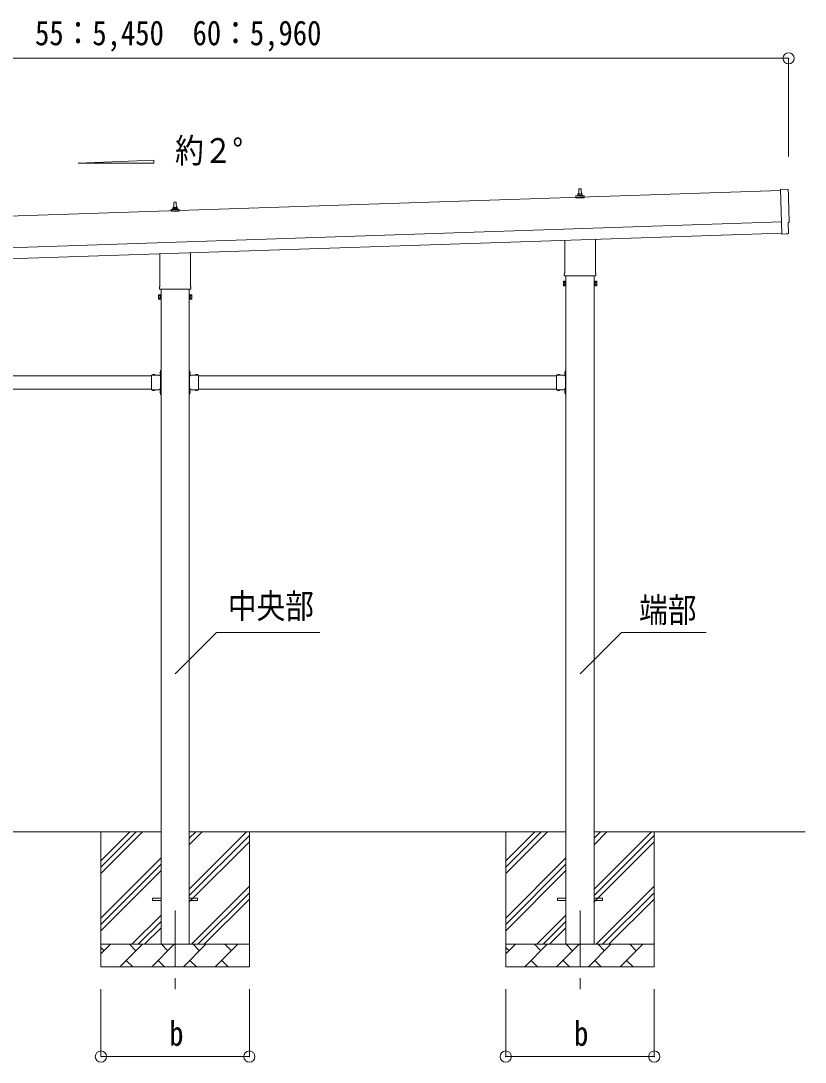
# Model space of a CAD drawing. Units: millimetres, scale not verified. Extents: x -14053 to 14053, y -9700 to 9700.
# Drawn here: x 2637 to 6124, y -183 to 4447 of the extents above; entities that cross this region are included whole.
import ezdxf
from ezdxf.enums import TextEntityAlignment as Align

# ---------------------------------------------------------------- set-up
doc = ezdxf.new("R2010")
doc.units = ezdxf.units.MM
doc.header["$LTSCALE"] = 50
doc.header["$PDMODE"] = 32
doc.header["$PDSIZE"] = 50
doc.linetypes.add('CHAIN1', pattern=[8, 5, -1, 1, -1])
doc.linetypes.add('USER7', pattern=[2, 1, -1])
for name, color, linetype, lineweight in [('0-2_建具', 4, 'Continuous', 9), ('0-3_階段', 7, 'CHAIN1', 9), ('0-4_設備', 7, 'Continuous', 9), ('0-7_ハッチ', 7, 'Continuous', 9), ('0-8_外構', 6, 'Continuous', 9)]:
    doc.layers.add(name, color=color, linetype=linetype, lineweight=lineweight)
doc.styles.add('ＭＳ ゴシック', font='')
doc.styles.get('ＭＳ ゴシック').set_extended_font_data('MS Gothic')

msp = doc.modelspace()

# ---------------------------------------------------------------- linework, layer by layer
at = {"layer": '0-2_建具'}
for p, q in [((6014.35, 3692.48), (631.34, 3513.05)), ((5104.74, 3659.83), (5104.74, 3667.54)), ((5141.24, 3659.83), (5104.74, 3659.83)), ((5105.12, 3668.33), (5140.86, 3668.33)), ((5105.5, 3668.51), (5112.22, 3670.14)), ((5112.61, 3670.33), (5133.37, 3670.33)), ((5112.99, 3671.11), (5112.99, 3675.33)), ((5113.99, 3675.33), (5131.99, 3675.33)), ((5116.99, 3675.33), (5117.72, 3698.85)), ((5118.72, 3699.83), (5127.26, 3699.83)), ((5128.26, 3698.85), (5128.99, 3675.33)), ((5132.99, 3671.11), (5132.99, 3675.33)), ((5140.47, 3668.51), (5133.75, 3670.14)), ((5141.24, 3659.83), (5141.24, 3667.54)), ((3312.99, 3611.11), (3312.99, 3615.33)), ((3313.99, 3615.33), (3331.99, 3615.33)), ((3316.99, 3615.33), (3317.72, 3638.85)), ((3318.72, 3639.83), (3327.26, 3639.83)), ((3328.26, 3638.85), (3328.99, 3615.33)), ((3332.99, 3611.11), (3332.99, 3615.33)), ((3304.74, 3599.83), (3304.74, 3607.54)), ((3341.24, 3599.83), (3304.74, 3599.83)), ((3305.12, 3608.33), (3340.86, 3608.33)), ((3305.5, 3608.51), (3312.22, 3610.14)), ((3312.61, 3610.33), (3333.37, 3610.33)), ((3340.47, 3608.51), (3333.75, 3610.14)), ((3341.24, 3599.83), (3341.24, 3607.54)), ((636.01, 3373.12), (6019.02, 3552.56)), ((637.67, 3323.15), (6020.68, 3502.58)), ((5191.29, 3474.94), (5191.29, 3325.84)), ((6020.78, 3499.82), (6020.81, 3498.82)), ((6040.43, 3499.47), (6047.33, 3500.06)), ((5054.69, 3325.84), (5054.69, 3470.38)), ((3254.69, 3265.84), (3254.69, 3410.38)), ((3391.29, 3414.94), (3391.29, 3265.84)), ((5048.99, 3287.56), (5049.75, 3288.88)), ((5048.99, 3287.56), (5048.99, 3270.56)), ((5052.99, 3317.06), (5052.99, 3322.56)), ((5190.93, 3313.56), (5055.05, 3313.56)), ((5060.49, 3313.56), (5060.49, 341.06)), ((5185.49, 341.06), (5185.49, 3313.56)), ((5192.99, 3322.56), (5192.99, 3317.06)), ((5196.99, 3287.56), (5196.23, 3288.88)), ((5196.99, 3287.56), (5196.99, 3270.56)), ((3252.99, 3257.06), (3252.99, 3262.56)), ((3390.93, 3253.56), (3255.05, 3253.56)), ((3260.49, 3253.56), (3260.49, 341.06)), ((3385.49, 341.06), (3385.49, 3253.56)), ((3392.99, 3262.56), (3392.99, 3257.06)), ((5048.99, 3270.56), (5049.75, 3269.25)), ((5055.99, 3283.97), (5049.75, 3283.97)), ((5055.99, 3274.16), (5049.75, 3274.16)), ((5055.99, 3269.25), (5049.75, 3269.25)), ((5058.49, 3269.86), (5055.99, 3269.86)), ((5187.49, 3269.86), (5189.99, 3269.86)), ((5189.99, 3283.97), (5196.23, 3283.97)), ((5189.99, 3274.16), (5196.23, 3274.16)), ((5189.99, 3269.25), (5196.23, 3269.25)), ((5196.99, 3270.56), (5196.23, 3269.25)), ((3248.99, 3227.56), (3249.75, 3228.88)), ((3248.99, 3227.56), (3248.99, 3210.56)), ((3248.99, 3210.56), (3249.75, 3209.25)), ((3255.99, 3223.97), (3249.75, 3223.97)), ((3255.99, 3214.16), (3249.75, 3214.16)), ((3255.99, 3209.25), (3249.75, 3209.25)), ((3258.49, 3209.86), (3255.99, 3209.86)), ((3387.49, 3209.86), (3389.99, 3209.86)), ((3389.99, 3223.97), (3396.23, 3223.97)), ((3389.99, 3214.16), (3396.23, 3214.16)), ((3389.99, 3209.25), (3396.23, 3209.25)), ((3396.99, 3227.56), (3396.23, 3228.88)), ((3396.99, 3210.56), (3396.23, 3209.25)), ((3396.99, 3227.56), (3396.99, 3210.56)), ((3218.49, 2872.06), (3218.49, 2806.06)), ((3218.49, 2872.06), (3258.49, 2872.06)), ((3221.59, 2872.57), (3221.59, 2872.06)), ((3221.59, 2872.06), (3233.39, 2872.06)), ((3257.98, 2887.96), (3258.49, 2887.96)), ((3258.49, 2892.06), (3260.49, 2892.06)), ((3258.49, 2892.06), (3258.49, 2872.06)), ((3258.49, 2887.96), (3258.49, 2876.16)), ((3260.49, 2885.06), (3258.49, 2885.06)), ((3260.49, 2879.06), (3258.49, 2879.06)), ((3260.49, 2892.06), (3260.49, 2872.06)), ((3387.49, 2892.06), (3385.49, 2892.06)), ((3385.49, 2892.06), (3385.49, 2872.06)), ((3385.49, 2885.06), (3387.49, 2885.06)), ((3385.49, 2879.06), (3387.49, 2879.06)), ((3387.49, 2892.06), (3387.49, 2872.06)), ((3388, 2887.96), (3387.49, 2887.96)), ((3387.49, 2887.96), (3387.49, 2876.16)), ((3427.49, 2872.06), (3387.49, 2872.06)), ((3424.39, 2872.06), (3412.59, 2872.06)), ((3424.39, 2872.57), (3424.39, 2872.06)), ((3427.49, 2872.06), (3427.49, 2806.06)), ((5018.49, 2872.06), (5018.49, 2806.06)), ((5018.49, 2872.06), (5058.49, 2872.06)), ((5021.59, 2872.57), (5021.59, 2872.06)), ((5021.59, 2872.06), (5033.39, 2872.06)), ((5057.98, 2887.96), (5058.49, 2887.96)), ((5058.49, 2892.06), (5060.49, 2892.06)), ((5058.49, 2892.06), (5058.49, 2872.06)), ((5058.49, 2887.96), (5058.49, 2876.16)), ((5060.49, 2885.06), (5058.49, 2885.06)), ((5060.49, 2879.06), (5058.49, 2879.06)), ((5060.49, 2892.06), (5060.49, 2872.06)), ((1627.49, 2869.06), (3218.49, 2869.06)), ((3258.49, 2868.06), (3258.49, 2810.06)), ((3387.49, 2868.06), (3387.49, 2810.06)), ((3427.49, 2869.06), (5018.49, 2869.06)), ((5058.49, 2868.06), (5058.49, 2810.06)), ((1627.49, 2809.06), (3218.49, 2809.06)), ((3218.49, 2806.06), (3258.49, 2806.06)), ((3221.59, 2805.56), (3221.59, 2806.06)), ((3221.59, 2806.06), (3233.39, 2806.06)), ((3254.49, 2809.06), (3259.99, 2809.06)), ((3258.49, 2808.06), (3254.49, 2808.06)), ((3257.98, 2801.96), (3258.49, 2801.96)), ((3258.49, 2806.06), (3258.49, 2786.06)), ((3258.49, 2801.96), (3258.49, 2790.16)), ((3260.49, 2799.06), (3258.49, 2799.06)), ((3260.49, 2793.06), (3258.49, 2793.06)), ((3258.49, 2786.06), (3260.49, 2786.06)), ((3260.49, 2806.06), (3260.49, 2786.06)), ((3385.49, 2806.06), (3385.49, 2786.06)), ((3385.49, 2799.06), (3387.49, 2799.06)), ((3385.49, 2793.06), (3387.49, 2793.06)), ((3387.49, 2786.06), (3385.49, 2786.06)), ((3391.49, 2809.06), (3385.99, 2809.06)), ((3387.49, 2808.06), (3391.49, 2808.06)), ((3387.49, 2806.06), (3387.49, 2786.06)), ((3427.49, 2806.06), (3387.49, 2806.06)), ((3388, 2801.96), (3387.49, 2801.96)), ((3387.49, 2801.96), (3387.49, 2790.16)), ((3424.39, 2806.06), (3412.59, 2806.06)), ((3424.39, 2805.56), (3424.39, 2806.06)), ((3427.49, 2809.06), (5018.49, 2809.06)), ((5018.49, 2806.06), (5058.49, 2806.06)), ((5021.59, 2805.56), (5021.59, 2806.06)), ((5021.59, 2806.06), (5033.39, 2806.06)), ((5054.49, 2809.06), (5059.99, 2809.06)), ((5058.49, 2808.06), (5054.49, 2808.06)), ((5057.98, 2801.96), (5058.49, 2801.96)), ((5058.49, 2806.06), (5058.49, 2786.06)), ((5058.49, 2801.96), (5058.49, 2790.16)), ((5060.49, 2799.06), (5058.49, 2799.06)), ((5060.49, 2793.06), (5058.49, 2793.06)), ((5058.49, 2786.06), (5060.49, 2786.06)), ((5060.49, 2806.06), (5060.49, 2786.06)), ((3222.99, 545.56), (3260.49, 545.56)), ((3222.99, 536.56), (3222.99, 545.56)), ((3222.99, 536.56), (3260.49, 536.56)), ((3385.49, 545.56), (3422.99, 545.56)), ((3385.49, 536.56), (3422.99, 536.56)), ((3422.99, 536.56), (3422.99, 545.56)), ((5022.99, 545.56), (5060.49, 545.56)), ((5022.99, 536.56), (5022.99, 545.56)), ((5022.99, 536.56), (5060.49, 536.56)), ((5185.49, 545.56), (5222.99, 545.56)), ((5185.49, 536.56), (5222.99, 536.56)), ((5222.99, 536.56), (5222.99, 545.56))]:
    msp.add_line(p, q, dxfattribs=at)
for points in [[(6045.79, 3696.96), (6014.18, 3697.56), (6020.78, 3499.82)], [(6050.07, 3503.15), (6048.51, 3550.15), (6049.11, 3550.17)], [(6039.68, 3499.72), (6038.99, 3500.33), (6020.81, 3498.82)], [(5055.99, 3269.25), (5055.99, 3288.88), (5049.75, 3288.88)], [(5055.99, 3269.86), (5055.99, 3288.26), (5058.49, 3288.26)], [(5189.99, 3269.86), (5189.99, 3288.26), (5187.49, 3288.26)], [(5189.99, 3269.25), (5189.99, 3288.88), (5196.23, 3288.88)], [(3255.99, 3209.25), (3255.99, 3228.88), (3249.75, 3228.88)], [(3255.99, 3209.86), (3255.99, 3228.26), (3258.49, 3228.26)], [(3389.99, 3209.86), (3389.99, 3228.26), (3387.49, 3228.26)], [(3389.99, 3209.25), (3389.99, 3228.88), (3396.23, 3228.88)], [(3221.59, 2872.57), (3233.39, 2872.57), (3233.39, 2872.06)], [(3257.98, 2887.96), (3257.98, 2876.16), (3258.49, 2876.16)], [(3388, 2887.96), (3388, 2876.16), (3387.49, 2876.16)], [(3424.39, 2872.57), (3412.59, 2872.57), (3412.59, 2872.06)], [(5021.59, 2872.57), (5033.39, 2872.57), (5033.39, 2872.06)], [(5057.98, 2887.96), (5057.98, 2876.16), (5058.49, 2876.16)], [(3258.49, 2868.06), (3254.49, 2868.06), (3254.49, 2870.06), (3258.49, 2870.06)], [(3254.49, 2869.06), (3259.99, 2869.06), (3259.99, 2809.06)], [(3391.49, 2869.06), (3385.99, 2869.06), (3385.99, 2809.06)], [(3387.49, 2868.06), (3391.49, 2868.06), (3391.49, 2870.06), (3387.49, 2870.06)], [(5058.49, 2868.06), (5054.49, 2868.06), (5054.49, 2870.06), (5058.49, 2870.06)], [(5054.49, 2869.06), (5059.99, 2869.06), (5059.99, 2809.06)], [(3221.59, 2805.56), (3233.39, 2805.56), (3233.39, 2806.06)], [(3258.49, 2810.06), (3254.49, 2810.06), (3254.49, 2808.06)], [(3257.98, 2801.96), (3257.98, 2790.16), (3258.49, 2790.16)], [(3387.49, 2810.06), (3391.49, 2810.06), (3391.49, 2808.06)], [(3388, 2801.96), (3388, 2790.16), (3387.49, 2790.16)], [(3424.39, 2805.56), (3412.59, 2805.56), (3412.59, 2806.06)], [(5021.59, 2805.56), (5033.39, 2805.56), (5033.39, 2806.06)], [(5058.49, 2810.06), (5054.49, 2810.06), (5054.49, 2808.06)], [(5057.98, 2801.96), (5057.98, 2790.16), (5058.49, 2790.16)]]:
    msp.add_lwpolyline(points, dxfattribs=at)
for points in [[(5058.49, 3268.56), (5058.49, 3289.56), (5060.49, 3289.56), (5060.49, 3268.56)], [(5187.49, 3268.56), (5187.49, 3289.56), (5185.49, 3289.56), (5185.49, 3268.56)], [(3258.49, 3208.56), (3258.49, 3229.56), (3260.49, 3229.56), (3260.49, 3208.56)], [(3387.49, 3208.56), (3387.49, 3229.56), (3385.49, 3229.56), (3385.49, 3208.56)]]:
    msp.add_lwpolyline(points, close=True, dxfattribs=at)
at = {"layer": '0-2_建具', "linetype": 'USER7'}
for points in [[(3224.99, 2874.68), (3226.34, 2871.9), (3227.49, 2871.29)], [(3229.99, 2874.68), (3228.63, 2871.9), (3227.49, 2871.29)], [(3255.88, 2884.56), (3258.66, 2883.21), (3259.26, 2882.06)], [(3255.88, 2879.56), (3258.66, 2880.92), (3259.26, 2882.06)], [(3390.1, 2884.56), (3387.32, 2883.21), (3386.71, 2882.06)], [(3390.1, 2879.56), (3387.32, 2880.92), (3386.71, 2882.06)], [(3415.99, 2874.68), (3417.34, 2871.9), (3418.49, 2871.29)], [(3420.99, 2874.68), (3419.63, 2871.9), (3418.49, 2871.29)], [(5024.99, 2874.68), (5026.34, 2871.9), (5027.49, 2871.29)], [(5029.99, 2874.68), (5028.63, 2871.9), (5027.49, 2871.29)], [(5055.88, 2884.56), (5058.66, 2883.21), (5059.26, 2882.06)], [(5055.88, 2879.56), (5058.66, 2880.92), (5059.26, 2882.06)], [(3224.99, 2803.45), (3226.34, 2806.23), (3227.49, 2806.84)], [(3229.99, 2803.45), (3228.63, 2806.23), (3227.49, 2806.84)], [(3255.88, 2798.56), (3258.66, 2797.21), (3259.26, 2796.06)], [(3255.88, 2793.56), (3258.66, 2794.92), (3259.26, 2796.06)], [(3390.1, 2798.56), (3387.32, 2797.21), (3386.71, 2796.06)], [(3390.1, 2793.56), (3387.32, 2794.92), (3386.71, 2796.06)], [(3415.99, 2803.45), (3417.34, 2806.23), (3418.49, 2806.84)], [(3420.99, 2803.45), (3419.63, 2806.23), (3418.49, 2806.84)], [(5024.99, 2803.45), (5026.34, 2806.23), (5027.49, 2806.84)], [(5029.99, 2803.45), (5028.63, 2806.23), (5027.49, 2806.84)], [(5055.88, 2798.56), (5058.66, 2797.21), (5059.26, 2796.06)], [(5055.88, 2793.56), (5058.66, 2794.92), (5059.26, 2796.06)]]:
    msp.add_lwpolyline(points, dxfattribs=at)
at = {"layer": '0-2_建具'}
for centre, radius, start, end in [((5105.74, 3667.54), 1, 103.62699, 180), ((5111.99, 3671.11), 1, 283.62699, 0), ((5117.07, 3674.69), 4.13, 90, 171.17633), ((5113.99, 3674.33), 1, 90, 180), ((5118.72, 3698.83), 1, 90, 178.60509), ((5126.32, 3675.33), 4.83, 133.60282, 180), ((5119.66, 3675.33), 4.83, 0, 46.39718), ((5127.26, 3698.83), 1, 1.39491, 90), ((5128.9, 3674.69), 4.13, 8.82367, 90), ((5131.99, 3674.33), 1, 0, 90), ((5133.99, 3671.11), 1, 180, 256.37301), ((5140.24, 3667.54), 1, 0, 76.37301), ((3317.07, 3614.69), 4.13, 90, 171.17633), ((3313.99, 3614.33), 1, 90, 180), ((3318.72, 3638.83), 1, 90, 178.60509), ((3326.32, 3615.33), 4.83, 133.60282, 180), ((3319.66, 3615.33), 4.83, 0, 46.39718), ((3327.26, 3638.83), 1, 1.39491, 90), ((3328.9, 3614.69), 4.13, 8.82367, 90), ((3331.99, 3614.33), 1, 0, 90), ((3305.74, 3607.54), 1, 103.62699, 180), ((3311.99, 3611.11), 1, 283.62699, 0), ((3333.99, 3611.11), 1, 180, 256.37301), ((3340.24, 3607.54), 1, 0, 76.37301), ((5053.33, 3286.43), 4.34, 145.61575, 214.38425), ((5056.99, 3322.56), 4, 125.09963, 180), ((5056.99, 3317.06), 4, 180, 194.47751), ((5056.99, 3317.06), 4, 194.47751, 241.04498), ((5188.99, 3317.06), 4, 298.95502, 345.52249), ((5188.99, 3322.56), 4, 0, 54.90037), ((5188.99, 3317.06), 4, 345.52249, 0), ((5192.64, 3286.43), 4.34, 325.61575, 34.38425), ((3256.99, 3262.56), 4, 125.09963, 180), ((3256.99, 3257.06), 4, 180, 194.47751), ((3256.99, 3257.06), 4, 194.47751, 241.04498), ((3388.99, 3257.06), 4, 298.95502, 345.52249), ((3388.99, 3262.56), 4, 0, 54.90037), ((3388.99, 3257.06), 4, 345.52249, 0), ((5053.33, 3271.7), 4.34, 145.61575, 214.38425), ((5065.23, 3279.06), 16.24, 162.41205, 197.58795), ((5180.75, 3279.06), 16.24, 342.41205, 17.58795), ((5192.64, 3271.7), 4.34, 325.61575, 34.38425), ((3253.33, 3226.43), 4.34, 145.61575, 214.38425), ((3265.23, 3219.06), 16.24, 162.41205, 197.58795), ((3253.33, 3211.7), 4.34, 145.61575, 214.38425), ((3392.64, 3226.43), 4.34, 325.61575, 34.38425), ((3380.75, 3219.06), 16.24, 342.41205, 17.58795), ((3392.64, 3211.7), 4.34, 325.61575, 34.38425), ((3227.49, 2866.83), 8.23, 44.2189, 135.7811), ((3263.72, 2882.06), 8.23, 134.2189, 225.7811), ((3258.49, 2872.06), 2, 270, 0), ((3387.49, 2872.06), 2, 180, 270), ((3382.26, 2882.06), 8.23, 314.2189, 45.7811), ((3418.49, 2866.83), 8.23, 44.2189, 135.7811), ((5027.49, 2866.83), 8.23, 44.2189, 135.7811), ((5063.72, 2882.06), 8.23, 134.2189, 225.7811), ((5058.49, 2872.06), 2, 270, 0), ((3227.49, 2811.3), 8.23, 224.2189, 315.7811), ((3263.72, 2796.06), 8.23, 134.2189, 225.7811), ((3258.49, 2806.06), 2, 0, 90), ((3387.49, 2806.06), 2, 90, 180), ((3382.26, 2796.06), 8.23, 314.2189, 45.7811), ((3418.49, 2811.3), 8.23, 224.2189, 315.7811), ((5027.49, 2811.3), 8.23, 224.2189, 315.7811), ((5063.72, 2796.06), 8.23, 134.2189, 225.7811), ((5058.49, 2806.06), 2, 0, 90)]:
    msp.add_arc(centre, radius, start, end, dxfattribs=at)
for centre, major_axis, ratio, start_param, end_param in [((6045.74, 3693.96), (3, 0.1), 0.99863, 6.2683889, 7.8016218), ((10811.3, 3782.35), (-4760.73, -158.69), 0.99863, 6.2683889, 6.2976778), ((6048.96, 3554.57), (4.4, 0.15), 0.99863, 4.712389, 6.2976778), ((6040.34, 3500.47), (0.75, -0.666), 0.9974, 4.712389, 5.5252311), ((6047.07, 3503.06), (2.25, -2), 0.9974, 5.5252311, 7.0411395)]:
    msp.add_ellipse(centre, major_axis=major_axis, ratio=ratio, start_param=start_param, end_param=end_param, dxfattribs=at)
at = {"layer": '0-3_階段'}
for p, q in [((3322.99, 491.06), (3322.99, 142.06)), ((5122.99, 491.06), (5122.99, 142.06))]:
    msp.add_line(p, q, dxfattribs=at)
at = {"layer": '0-4_設備'}
for p, q in [((3260.49, 841.06), (1585.49, 841.06)), ((2992.99, 841.06), (2992.99, 241.06)), ((2992.99, 656.01), (3178.04, 841.06)), ((2992.99, 684.3), (3149.76, 841.06)), ((2992.99, 712.58), (3121.47, 841.06)), ((5060.49, 841.06), (3385.49, 841.06)), ((3385.49, 585.97), (3640.59, 841.06)), ((3385.49, 783.96), (3442.6, 841.06)), ((3385.49, 812.24), (3414.31, 841.06)), ((3652.99, 841.06), (3652.99, 241.06)), ((4792.99, 841.06), (4792.99, 241.06)), ((4792.99, 656.01), (4978.04, 841.06)), ((4792.99, 684.3), (4949.76, 841.06)), ((4792.99, 712.58), (4921.47, 841.06)), ((6123.87, 841.06), (5185.49, 841.06)), ((5185.49, 585.97), (5440.59, 841.06)), ((5185.49, 783.96), (5242.6, 841.06)), ((5185.49, 812.24), (5214.31, 841.06)), ((5452.99, 841.06), (5452.99, 241.06)), ((3385.49, 557.68), (3652.99, 825.18)), ((3385.49, 529.4), (3652.99, 796.9)), ((5185.49, 557.68), (5452.99, 825.18)), ((5185.49, 529.4), (5452.99, 796.9)), ((2992.99, 458.02), (3260.49, 725.52)), ((2992.99, 429.74), (3260.49, 697.24)), ((4792.99, 458.02), (5060.49, 725.52)), ((4792.99, 429.74), (5060.49, 697.24)), ((2992.99, 401.46), (3260.49, 668.96)), ((4792.99, 401.46), (5060.49, 668.96)), ((3395.15, 341.06), (3652.99, 598.91)), ((3423.43, 341.06), (3652.99, 570.62)), ((5195.15, 341.06), (5452.99, 598.91)), ((5223.43, 341.06), (5452.99, 570.62)), ((3451.71, 341.06), (3652.99, 542.34)), ((5251.71, 341.06), (5452.99, 542.34)), ((3130.59, 341.06), (3260.49, 470.97)), ((4930.59, 341.06), (5060.49, 470.97)), ((3158.87, 341.06), (3260.49, 442.68)), ((4958.87, 341.06), (5060.49, 442.68)), ((3187.16, 341.06), (3260.49, 414.4)), ((4987.16, 341.06), (5060.49, 414.4)), ((2992.99, 341.06), (3652.99, 341.06)), ((2992.99, 298.17), (3035.88, 341.06)), ((3007.33, 312.51), (2992.99, 326.85)), ((3077.3, 241.06), (3177.3, 341.06)), ((3148.75, 312.51), (3120.2, 341.06)), ((3218.73, 241.06), (3318.73, 341.06)), ((3290.17, 312.51), (3261.62, 341.06)), ((3360.15, 241.06), (3460.15, 341.06)), ((3431.59, 312.51), (3403.04, 341.06)), ((3501.57, 241.06), (3601.57, 341.06)), ((3573.01, 312.51), (3544.46, 341.06)), ((3649.7, 341.06), (3652.99, 344.35)), ((4792.99, 341.06), (5452.99, 341.06)), ((4792.99, 298.17), (4835.88, 341.06)), ((4807.33, 312.51), (4792.99, 326.85)), ((4877.3, 241.06), (4977.3, 341.06)), ((4948.75, 312.51), (4920.2, 341.06)), ((5018.73, 241.06), (5118.73, 341.06)), ((5090.17, 312.51), (5061.62, 341.06)), ((5160.15, 241.06), (5260.15, 341.06)), ((5231.59, 312.51), (5203.04, 341.06)), ((5301.57, 241.06), (5401.57, 341.06)), ((5373.01, 312.51), (5344.46, 341.06)), ((5449.7, 341.06), (5452.99, 344.35)), ((3652.99, 241.06), (2992.99, 241.06)), ((3105.86, 269.62), (3134.41, 241.06)), ((3247.28, 269.62), (3275.83, 241.06)), ((3388.7, 269.62), (3417.25, 241.06)), ((3530.12, 269.62), (3558.67, 241.06)), ((5452.99, 241.06), (4792.99, 241.06)), ((4905.86, 269.62), (4934.41, 241.06)), ((5047.28, 269.62), (5075.83, 241.06)), ((5188.7, 269.62), (5217.25, 241.06)), ((5330.12, 269.62), (5358.67, 241.06))]:
    msp.add_line(p, q, dxfattribs=at)
at = {"layer": '0-7_ハッチ', "color": 4}
for p, q in [((2892.48, 3814.08), (3228.48, 3826.5)), ((3228.48, 3814.08), (2892.48, 3814.08)), ((3228.48, 3826.5), (3228.48, 3814.08))]:
    msp.add_line(p, q, dxfattribs=at)
at = {"layer": '0-7_ハッチ', "color": 6}
for p, q in [((3507.16, 1728.03), (3322.99, 1543.85)), ((3966.91, 1728.03), (3507.16, 1728.03))]:
    msp.add_line(p, q, dxfattribs=at)
msp.add_lwpolyline([(5683.9, 1728.03), (5307.16, 1728.03), (5122.99, 1543.85)], dxfattribs=at)
at = {"layer": '0-8_外構'}
for p, q in [((600.35, 4280.04), (6050.02, 4280.04)), ((6050.02, 4280.04), (6050.02, 3843.75)), ((2992.99, -157.94), (2992.99, 142.06)), ((3652.99, -157.94), (3652.99, 142.06)), ((4792.99, -157.94), (4792.99, 142.06)), ((5452.99, -157.94), (5452.99, 142.06)), ((2992.99, -157.94), (3652.99, -157.94)), ((4792.99, -157.94), (5452.99, -157.94))]:
    msp.add_line(p, q, dxfattribs=at)
for p in [(6050.02, 4280.04), (2992.99, -157.94), (3652.99, -157.94), (4792.99, -157.94), (5452.99, -157.94)]:
    msp.add_point(p, dxfattribs=at)

# ---------------------------------------------------------------- texts
at = {"layer": '0-7_ハッチ', "style": 'ＭＳ ゴシック', "width": 0.85}
for s, p in [('約２°', (3322.68, 3782.2)), ('中央部', (3557.29, 1756.82)), ('端部', (5385.69, 1739.66))]:
    msp.add_text(s, height=110, dxfattribs=at).set_placement(p, align=Align.BOTTOM_LEFT)
at = {"layer": '0-8_外構', "color": 7, "style": 'ＭＳ ゴシック', "width": 0.85}
for s, p in [('55：5,450\u300060：5,960', (2700.18, 4305.04)), ('b', (3296.74, -142.94)), ('b', (5096.74, -142.94))]:
    msp.add_text(s, height=110, dxfattribs=at).set_placement(p, align=Align.BOTTOM_LEFT)

doc.saveas('drawing.dxf')
